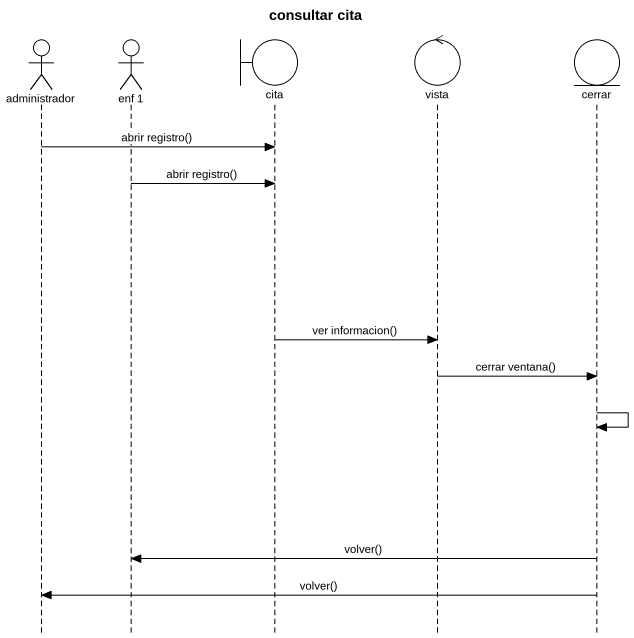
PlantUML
@startuml
title consultar cita
hide footbox
actor administrador
actor "enf 1" as enf_1
boundary cita
control vista
entity cerrar

administrador -> cita : abrir registro()
enf_1 -> cita : abrir registro()
cita -> vista : ver informacion()
vista -> cerrar : cerrar ventana()
cerrar -> cerrar
cerrar -> enf_1 : volver()
cerrar -> administrador : volver()
@enduml
